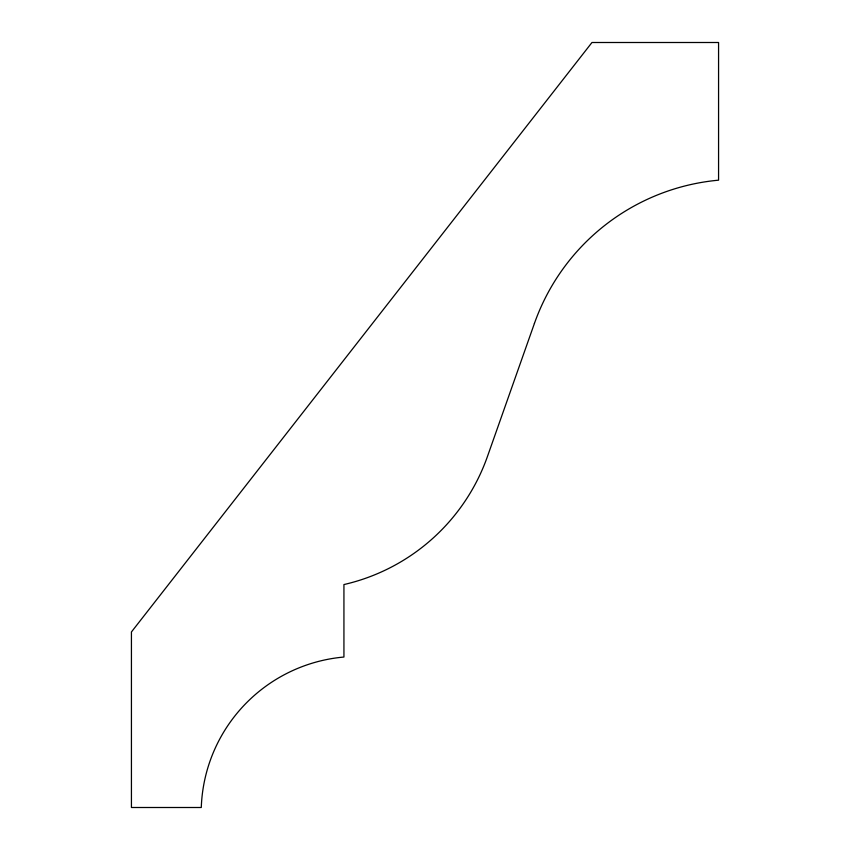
<?xml version="1.0" encoding="UTF-8"?>
<svg xmlns="http://www.w3.org/2000/svg" width="850" height="850" viewBox="0 0 850 850"><rect width="100%" height="100%" fill="white"/><g stroke="black" fill="none" stroke-linecap="round" stroke-linejoin="round"><path stroke-width="1.27" d="M534.406 323.478L487.443 456.503A199.516 199.516 0 0 1 343.931 584.556L343.931 657.039A156.538 156.538 0 0 0 201.28 807.5L131.431 807.5L131.431 631.964L591.972 42.5L718.569 42.5L718.569 180.179A216.134 216.134 0 0 0 534.406 323.478"/></g></svg>
